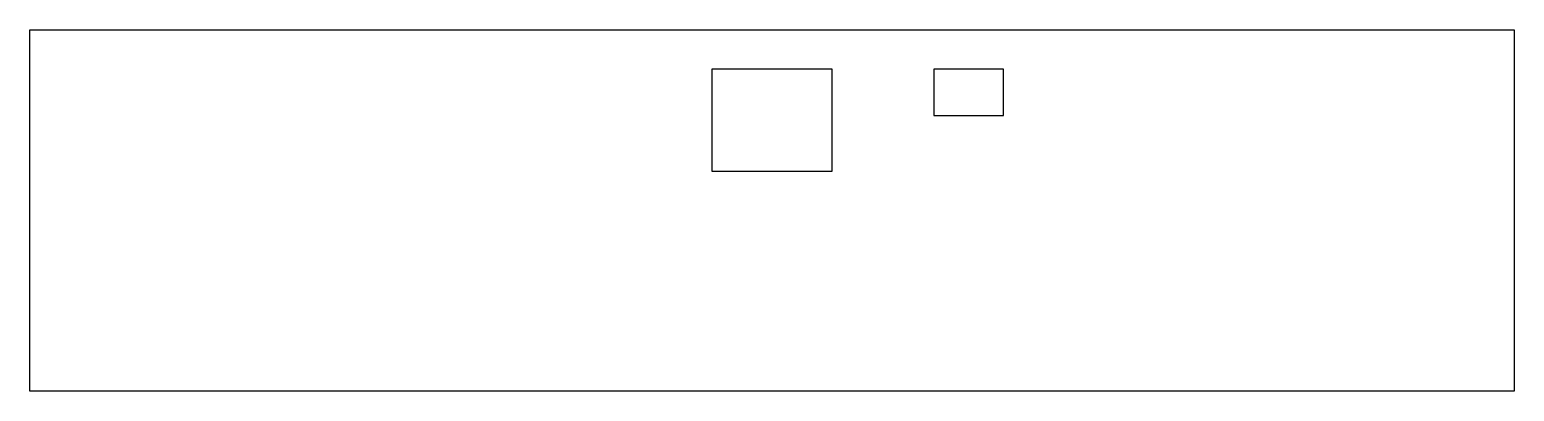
# Model space of a CAD drawing. Header units: millimetres. Extents: x -320 to 0, y -78 to 0.
import ezdxf

# ---------------------------------------------------------------- set-up
doc = ezdxf.new("R2010")
doc.units = ezdxf.units.MM
doc.layers.get('0').update_dxf_attribs({"linetype": 'CONTINUOUS'})

msp = doc.modelspace()

# ---------------------------------------------------------------- linework, layer by layer
for points in [[(-320, 0), (0, 0), (0, -78), (-320, -78)], [(-147, -30.5), (-147, -8.5), (-173, -8.5), (-173, -30.5)], [(-125.09, -8.5), (-125.09, -18.5), (-110.09, -18.5), (-110.09, -8.5)]]:
    msp.add_lwpolyline(points, close=True)

doc.saveas('drawing.dxf')
